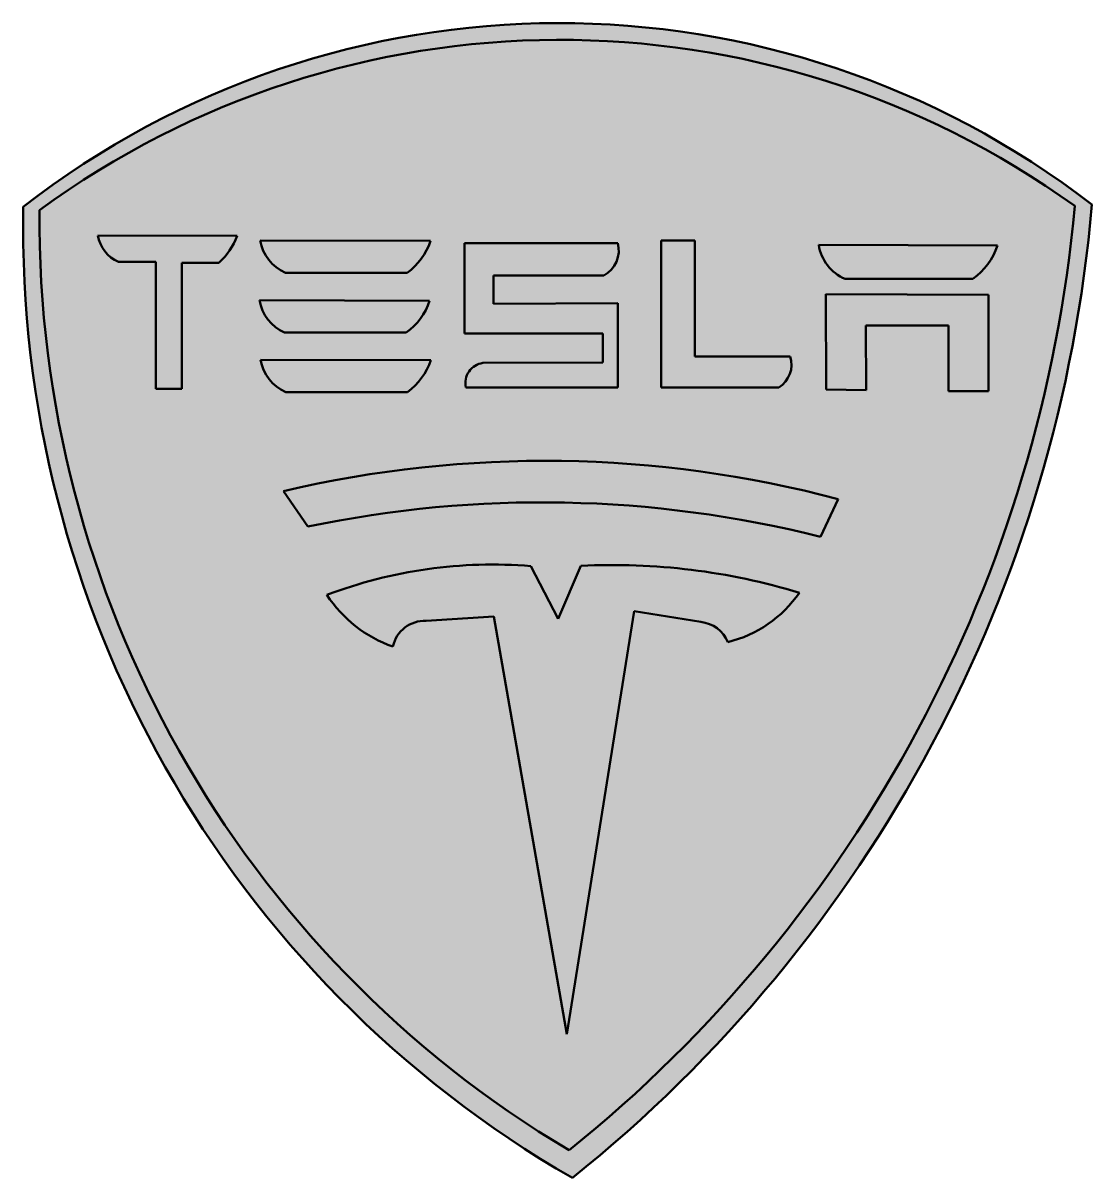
# Model space of a CAD drawing. Header units: feet. Extents: x 9 to 183943, y 42 to 62180.
# Drawn here: x 15469 to 16563, y 40394 to 41576 of the extents above; entities that cross this region are included whole.
import ezdxf

# ---------------------------------------------------------------- set-up
doc = ezdxf.new("R2010")
doc.units = ezdxf.units.FT
doc.header["$LTSCALE"] = 2.5
doc.header["$MEASUREMENT"] = 0
doc.layers.add('1', color=7, linetype='Continuous', lineweight=50)
doc.layers.add('3', color=7, linetype='Continuous', lineweight=30)

msp = doc.modelspace()

# ---------------------------------------------------------------- hatches: boundary and pattern name
at = {"layer": '3'}
h = msp.add_hatch(color=256, dxfattribs=at)
h.dxf.hatch_style = 1
h.set_gradient(color1=(255, 0, 0), color2=(255, 0, 0), tint=1, name='INVCYLINDER')
h.paths.add_polyline_path([(15468.90200811194, 41388.21135470545, 0.2729374433332353), (16031.27358129561, 40393.94906872161, 0.2051630969710988), (16563.43991810663, 41390.47522134114, 0.3415787800426835)])
h.paths.add_polyline_path([(16545.90635259751, 41389.03955310365, -0.2032469456330167), (16027.99303381471, 40422.23344463902, -0.2664551198523999), (15485.47883872487, 41384.66946555796, -0.3248988298254581)], flags=16)
h.paths.add_polyline_path([(15687.93917085337, 41358.42538508347, -0.120887539645361), (15669.30834571636, 41330.98209209217), (15631.22285258669, 41330.98209209217), (15631.22285258669, 41201.76171235598), (15604.59201486863, 41201.76171235598), (15604.59201486863, 41331.77913833059), (15566.38126219777, 41331.77913833059, -0.2545890959837688), (15545.31365455877, 41358.86950690422)], flags=0)
h.paths.add_polyline_path([(15711.60852139651, 41353.7516645007), (15885.93487043962, 41353.20882940674, -0.1586766265911737), (15862.0083423163, 41320.65049771342), (15815.45773102759, 41320.65049771342), (15784.06245809994, 41320.64002241575), (15737.35874630672, 41320.64002241575, -0.25458909597471)], flags=0)
h.paths.add_polyline_path([(15710.81803931707, 41292.51065690934), (15885.14438836113, 41291.96782181536, -0.1586766265911135), (15861.21786023781, 41259.40949012207), (15814.6672489491, 41259.40949012207), (15783.27197602145, 41259.39901482439), (15736.56826422824, 41259.39901482439, -0.2545890959787402)], flags=0)
h.paths.add_polyline_path([(15712.00335953835, 41231.66529325329), (15886.3297085828, 41231.12245815932, -0.1586766265911438), (15862.40318045948, 41198.56412646602), (15815.85256917077, 41198.56412646602), (15784.45729624311, 41198.55365116834), (15737.7535844499, 41198.55365116834, -0.254589095980398)], flags=0)
h.paths.add_polyline_path([(15920.88775933982, 41351.08534994446), (16077.79082378251, 41351.08534994446, -0.3527656223353595), (16063.49890887499, 41317.95883368764), (15950.50234458734, 41317.95883368764), (15950.50234458734, 41288.69396903329), (16077.86935752974, 41289.38663516819), (16077.86935752974, 41203.18893592844), (15922.3038209697, 41203.18893592844, -0.4449795471504653), (15939.74945906205, 41228.28276161213), (16062.56632062654, 41228.64510255144), (16062.56632062654, 41258.31122557059), (15920.88775933982, 41258.31122557059)], flags=0)
h.paths.add_polyline_path([(15735.55404013792, 41097.16055617794, -0.1230658642585847), (16303.57886074314, 41088.93105592528), (16285.2826034074, 41050.42529605686, 0.1135166616025123), (15760.21048614809, 41060.72400702867)], flags=0)
h.paths.add_polyline_path([(16156.79290356139, 41353.64120155236), (16156.79290356139, 41234.98217892085), (16254.27251555963, 41234.98217892085, -0.3515242955033867), (16242.63788196518, 41203.16295915448), (16122.31092965358, 41203.16295915448), (16122.31092965358, 41353.64120155236)], flags=0)
h.paths.add_polyline_path([(16466.66408593563, 41348.55646391143, -0.1586766265911611), (16441.53507824967, 41314.36184264642), (16392.64496503176, 41314.36184264642), (16359.67185457312, 41314.35084088994), (16310.62094645285, 41314.35084088994, -0.2545890959838797), (16283.57658814049, 41349.12658036034)], flags=0)
h.paths.add_polyline_path([(16290.97895248098, 41298.62351042441), (16457.6176534748, 41298.02201501864), (16457.6176534748, 41199.60485230137), (16416.47274374716, 41199.60485230137), (16416.47274374716, 41266.68470991052), (16332.02243555044, 41266.70035282795), (16332.29315894406, 41200.36630915313), (16291.19946715574, 41200.98092442513)], flags=0)
h = msp.add_hatch(color=256, dxfattribs=at)
h.dxf.hatch_style = 1
h.set_gradient(color1=(51, 51, 51), tint=1, name='INVCYLINDER')
h.paths.add_polyline_path([(16027.99303381471, 40422.23344463902, 0.2032469456330166), (16545.90635259751, 41389.03955310365, 0.3248988298254583), (15485.47883872487, 41384.66946555796, 0.2664551198523997)])
h.paths.add_polyline_path([(15950.84669896657, 40968.78522068672), (15881.48812567944, 40964.1508331145, 0.3732722260961254), (15847.54094470597, 40937.87946365872, -0.1644493786394849), (15779.90947263334, 40990.83221426214, -0.1120122635565157), (15988.91315478077, 41020.30032225423), (16016.89461798074, 40966.33315705094), (16039.91071138096, 41020.56890648573, -0.08661257814622253), (16263.77986319808, 40993.06701770562, -0.1843608803726949), (16190.63326896436, 40942.53191721135, 0.2728309933141269), (16162.85193316055, 40963.13694889155), (16094.52616834785, 40974.17320078851), (16025.6808631304, 40541.09532427906)], flags=16)
h.paths.add_polyline_path([(15760.21048614809, 41060.72400702867), (15735.55404013793, 41097.16055617794, -0.1230658642585847), (16303.57886074314, 41088.93105592528), (16285.2826034074, 41050.42529605686, 0.1135166616025123)], flags=16)
h.paths.add_polyline_path([(15815.85256917077, 41198.56412646602), (15784.45729624311, 41198.55365116834), (15737.7535844499, 41198.55365116834, -0.2545890959836464), (15712.00335953759, 41231.66529325329), (15886.3297085828, 41231.12245815932, -0.1586766265911437), (15862.40318045948, 41198.56412646602)], flags=16)
h.paths.add_polyline_path([(15922.3038209697, 41203.18893592844, -0.4449795471504561), (15939.74945906205, 41228.28276161213), (16062.56632062654, 41228.64510255144), (16062.56632062654, 41258.31122557059), (15920.88775933982, 41258.31122557059), (15920.88775933982, 41351.08534994446), (16077.79082378251, 41351.08534994446, -0.352765622335359), (16063.49890887499, 41317.95883368764), (15950.50234458734, 41317.95883368764), (15950.50234458734, 41288.69396903329), (16077.86935752974, 41289.38663516819), (16077.86935752974, 41203.18893592844)], flags=16)
h.paths.add_polyline_path([(15631.22285258669, 41201.76171235598), (15604.59201486863, 41201.76171235598), (15604.59201486863, 41331.77913833059), (15566.38126219777, 41331.77913833059, -0.2545890959837692), (15545.31365455877, 41358.86950690422), (15687.93917085337, 41358.42538508347, -0.1208875396453609), (15669.30834571636, 41330.98209209217), (15631.22285258669, 41330.98209209217)], flags=16)
h.paths.add_polyline_path([(15814.6672489491, 41259.40949012207), (15783.27197602145, 41259.39901482439), (15736.56826422824, 41259.39901482439, -0.2545890959836465), (15710.81803931592, 41292.51065690934), (15885.14438836113, 41291.96782181536, -0.1586766265911136), (15861.21786023781, 41259.40949012207)], flags=16)
h.paths.add_polyline_path([(16122.31092965358, 41203.16295915448), (16122.31092965358, 41353.64120155236), (16156.79290356139, 41353.64120155236), (16156.79290356139, 41234.98217892085), (16254.27251555963, 41234.98217892085, -0.3515242955033872), (16242.63788196518, 41203.16295915448)], flags=16)
h.paths.add_polyline_path([(15815.45773102759, 41320.65049771342), (15784.06245809994, 41320.64002241575), (15737.35874630672, 41320.64002241575, -0.2545890959836912), (15711.6085213944, 41353.75166450071), (15885.93487043962, 41353.20882940674, -0.1586766265911736), (15862.0083423163, 41320.65049771342)], flags=16)
h.paths.add_polyline_path([(16291.19946715574, 41200.98092442513), (16290.97895248098, 41298.62351042441), (16457.6176534748, 41298.02201501864), (16457.6176534748, 41199.60485230137), (16416.47274374716, 41199.60485230137), (16416.47274374716, 41266.68470991052), (16332.02243555044, 41266.70035282795), (16332.29315894406, 41200.36630915313)], flags=16)
h.paths.add_polyline_path([(16283.57658814049, 41349.12658036034), (16466.66408593563, 41348.55646391143, -0.1586766265911611), (16441.53507824967, 41314.36184264642), (16392.64496503176, 41314.36184264642), (16359.67185457312, 41314.35084088994), (16310.62094645285, 41314.35084088994, -0.25458909598388)], flags=16)
h = msp.add_hatch(color=256, dxfattribs=at)
h.dxf.hatch_style = 1
h.set_gradient(color1=(255, 0, 0), color2=(255, 0, 0), tint=1)
h.paths.add_polyline_path([(15545.31365455877, 41358.86950690422, 0.2545890959837689), (15566.38126219777, 41331.77913833059), (15604.59201486863, 41331.77913833059), (15604.59201486863, 41201.76171235598), (15631.22285258669, 41201.76171235598), (15631.22285258669, 41330.98209209217), (15669.30834571636, 41330.98209209217, 0.120887539645361), (15687.93917085337, 41358.42538508347)])
h.paths.add_polyline_path([(15711.6085213944, 41353.75166450071, 0.2545890959836913), (15737.35874630672, 41320.64002241575), (15784.06245809994, 41320.64002241575), (15815.45773102759, 41320.65049771342), (15862.0083423163, 41320.65049771342, 0.1586766265911738), (15885.93487043962, 41353.20882940674)])
h.paths.add_polyline_path([(15710.81803931592, 41292.51065690934, 0.2545890959836467), (15736.56826422824, 41259.39901482439), (15783.27197602145, 41259.39901482439), (15814.6672489491, 41259.40949012207), (15861.21786023781, 41259.40949012207, 0.1586766265911136), (15885.14438836113, 41291.96782181536)])
h.paths.add_polyline_path([(15712.00335953759, 41231.66529325329, 0.2545890959836467), (15737.7535844499, 41198.55365116834), (15784.45729624311, 41198.55365116834), (15815.85256917077, 41198.56412646602), (15862.40318045948, 41198.56412646602, 0.1586766265911438), (15886.3297085828, 41231.12245815932)])
h.paths.add_polyline_path([(16063.49890887499, 41317.95883368764, 0.3527656223353592), (16077.79082378251, 41351.08534994446), (15920.88775933982, 41351.08534994446), (15920.88775933982, 41258.31122557059), (16062.56632062654, 41258.31122557059), (16062.56632062654, 41228.64510255144), (15939.74945906205, 41228.28276161213, 0.4449795471504642), (15922.3038209697, 41203.18893592844), (16077.86935752974, 41203.18893592844), (16077.86935752974, 41289.38663516819), (15950.50234458734, 41288.69396903329), (15950.50234458734, 41317.95883368764)])
h.paths.add_polyline_path([(16156.79290356139, 41353.64120155236), (16122.31092965358, 41353.64120155236), (16122.31092965358, 41203.16295915448), (16242.63788196518, 41203.16295915448, 0.3515242955033867), (16254.27251555963, 41234.98217892085), (16156.79290356139, 41234.98217892085)])
h.paths.add_polyline_path([(16359.67185457312, 41314.35084088994), (16392.64496503176, 41314.36184264642), (16441.53507824967, 41314.36184264642, 0.1586766265911611), (16466.66408593563, 41348.55646391143), (16283.57658814049, 41349.12658036034, 0.2545890959838797), (16310.62094645285, 41314.35084088994)])
h.paths.add_polyline_path([(16290.97895248098, 41298.62351042441), (16291.19946715574, 41200.98092442513), (16332.29315894406, 41200.36630915313), (16332.02243555044, 41266.70035282795), (16416.47274374716, 41266.68470991052), (16416.47274374716, 41199.60485230137), (16457.6176534748, 41199.60485230137), (16457.6176534748, 41298.02201501864)])
h = msp.add_hatch(color=256, dxfattribs=at)
h.dxf.hatch_style = 1
h.set_gradient(color1=(255, 0, 0), color2=(255, 0, 0), tint=1)
edge = h.paths.add_edge_path()
edge.add_arc((16000.35775773891, 39914.09900031497), 1171.503144713537, 75.92374526752268, 101.8289557319114)
edge.add_line((15760.21048614809, 41060.72400702867), (15735.55404013792, 41097.16055617794))
edge.add_arc((16003.10196856106, 39956.61782393586), 1171.503144713542, 75.13820603975779, 103.2017163434083, ccw=False)
edge.add_line((16303.57886074314, 41088.93105592528), (16285.2826034074, 41050.42529605686))
h = msp.add_hatch(color=256, dxfattribs=at)
h.dxf.hatch_style = 1
h.set_gradient(color1=(255, 0, 0), color2=(255, 0, 0), tint=1)
edge = h.paths.add_edge_path(flags=17)
edge.add_line((16025.6808631304, 40541.09532427906), (15950.84669896657, 40968.78522068672))
h.paths.add_polyline_path([(16025.6808631304, 40541.09532427906), (15950.84669896657, 40968.78522068672)], flags=16)
edge = h.paths.add_edge_path()
edge.add_line((16025.6808631304, 40541.09532427906), (15950.84669896657, 40968.78522068672))
edge.add_line((16025.6808631304, 40541.09532427906), (15950.84669896657, 40968.78522068672))
edge.add_line((15881.48812567943, 40964.1508331145), (15950.84669896657, 40968.78522068672))
edge.add_arc((15879.65825695918, 40931.4468246156), 32.7551612945164, 86.79750116119868, 168.2441545733271)
edge.add_arc((15892.04827398341, 41064.39038190766), 134.1115759194535, 213.2631293438636, 250.5610084149648)
edge.add_arc((15949.35594156995, 40544.94401308378), 476.9993645542467, 85.24303919030277, 110.8077962294018)
edge.add_line((15988.91315478077, 41020.30032225422), (16016.89461798074, 40966.33315705094))
edge.add_line((16016.89461798074, 40966.33315705094), (16039.91071138095, 41020.56890648572))
edge.add_arc((16073.05887606287, 40365.48575407725), 655.9212890211807, 73.09605334445197, 92.89677943737085)
edge.add_arc((16161.00832192349, 41063.61754354878), 124.6569949609798, 283.7479832607273, 325.5312114591292)
edge.add_arc((16159.26725869225, 40929.27279227321), 34.05335511393218, 22.91488461255361, 83.9574841601318)
edge.add_line((16162.85193316051, 40963.13694889156), (16094.52616834785, 40974.17320078851))
edge.add_line((16094.52616834785, 40974.17320078851), (16025.6808631304, 40541.09532427906))
edge.add_line((16025.6808631304, 40541.09532427906), (15950.84669896657, 40968.78522068672))
h = msp.add_hatch(color=256, dxfattribs=at)
h.dxf.hatch_style = 1
h.set_gradient(color1=(255, 0, 0), color2=(255, 0, 0), tint=1)
h.paths.add_polyline_path([(16094.52616834785, 40974.17320078851), (16162.85193316055, 40963.13694889155, -0.2728309933141252), (16190.63326896436, 40942.53191721135, 0.1843608803726946), (16263.77986319808, 40993.06701770562, 0.08661257814622247), (16039.91071138096, 41020.56890648573), (16016.89461798074, 40966.33315705094), (15988.91315478077, 41020.30032225423, 0.1120122635565158), (15779.90947263334, 40990.83221426214, 0.1644493786394854), (15847.54094470597, 40937.87946365872, -0.373272226096126), (15881.48812567944, 40964.1508331145), (15950.84669896657, 40968.78522068672), (16025.6808631304, 40541.09532427906)])

# ---------------------------------------------------------------- linework, layer by layer
at = {"layer": '1'}
for p, q in [((15545.31365455877, 41358.86950690422), (15687.93917085338, 41358.42538508347)), ((15711.60852139441, 41353.75166450071), (15885.93487043962, 41353.20882940674)), ((15920.88775933982, 41258.31122557059), (15920.88775933982, 41351.08534994446)), ((15920.88775933982, 41351.08534994446), (16077.79082378251, 41351.08534994446)), ((16122.31092965358, 41353.64383859534), (16122.31092965358, 41203.16295915448)), ((16156.79290356139, 41353.64120155236), (16122.31092965358, 41353.64120155236)), ((16156.79290356139, 41234.98217892085), (16156.79290356139, 41353.64120155236)), ((16283.57658814049, 41349.12658036034), (16466.66408593563, 41348.55646391143)), ((15604.59201486863, 41331.77913833059), (15566.38126219776, 41331.77913833059)), ((15604.59201486863, 41331.77913833059), (15604.59201486863, 41201.76171235598)), ((15631.22285258669, 41201.76171235598), (15631.22285258669, 41330.98209209217)), ((15631.22285258669, 41330.98209209217), (15669.30834571636, 41330.98209209217)), ((15784.06245809994, 41320.64002241575), (15737.35874630674, 41320.64002241575)), ((15784.06245809994, 41320.64002241575), (15815.45773102759, 41320.65049771342)), ((15815.45773102759, 41320.65049771342), (15862.0083423163, 41320.65049771342)), ((15950.50234458734, 41288.73569008651), (15950.50234458734, 41317.95883368764)), ((15950.50234458734, 41317.95883368764), (16063.498908875, 41317.95883368764)), ((16359.67185457312, 41314.35084088994), (16310.62094645283, 41314.35084088994)), ((16359.67185457312, 41314.35084088994), (16392.64496503176, 41314.36184264642)), ((16392.64496503176, 41314.36184264642), (16441.53507824966, 41314.36184264642)), ((15710.81803931592, 41292.51065690934), (15885.14438836113, 41291.96782181536)), ((16077.86935752974, 41289.38663516819), (15950.50234458734, 41288.69396903329)), ((16077.86935752974, 41203.18893592844), (16077.86935752974, 41289.38663516819)), ((16290.97895248098, 41298.62351042441), (16457.6176534748, 41298.02201501864)), ((16291.19946715574, 41200.98092442513), (16290.97895248098, 41298.62351042441)), ((16457.6176534748, 41298.02201501864), (16457.6176534748, 41199.60485230137)), ((16416.47274374716, 41266.68470991052), (16332.02243555044, 41266.70035282795)), ((16332.02243555044, 41266.70035282795), (16332.29315894406, 41200.36630915313)), ((16416.47274374716, 41199.60485230137), (16416.47274374716, 41266.68470991052)), ((15783.27197602145, 41259.39901482439), (15736.56826422825, 41259.39901482439)), ((15783.27197602145, 41259.39901482439), (15814.6672489491, 41259.40949012207)), ((15814.6672489491, 41259.40949012207), (15861.21786023781, 41259.40949012207)), ((16062.56632062654, 41258.31122557059), (15920.88775933982, 41258.31122557059)), ((16062.56632062654, 41258.31122557059), (16062.56632062654, 41228.64510255144)), ((15712.00335953759, 41231.66529325329), (15886.3297085828, 41231.12245815932)), ((16062.56632062654, 41228.64510255144), (15939.74945906205, 41228.28276161213)), ((16254.27251555963, 41234.98217892085), (16156.79290356139, 41234.98217892085)), ((15604.59201486863, 41201.76171235598), (15631.22285258669, 41201.76171235598)), ((15784.45729624311, 41198.55365116834), (15737.75358444991, 41198.55365116834)), ((15784.45729624311, 41198.55365116834), (15815.85256917077, 41198.56412646602)), ((15815.85256917077, 41198.56412646602), (15862.40318045947, 41198.56412646602)), ((16077.86935752974, 41203.18893592844), (15922.3038209697, 41203.18893592844)), ((16122.31092965358, 41203.16295915448), (16242.63788196516, 41203.16295915448)), ((16332.29315894406, 41200.36630915313), (16291.19946715574, 41200.98092442513)), ((16457.6176534748, 41199.60485230137), (16416.47274374716, 41199.60485230137)), ((15735.55404013792, 41097.16055617794), (15760.21048614809, 41060.72400702867)), ((16303.57886074314, 41088.93105592528), (16285.2826034074, 41050.42529605686)), ((15988.91315478077, 41020.30032225422), (16016.89461798074, 40966.33315705094)), ((16016.89461798074, 40966.33315705094), (16039.91071138095, 41020.56890648572)), ((15881.48812567943, 40964.1508331145), (15950.84669896657, 40968.78522068672)), ((16025.6808631304, 40541.09532427906), (15950.84669896657, 40968.78522068672)), ((16094.52616834785, 40974.17320078851), (16025.6808631304, 40541.09532427906)), ((16162.85193316051, 40963.13694889156), (16094.52616834785, 40974.17320078851))]:
    msp.add_line(p, q, dxfattribs=at)
for centre, radius, start, end in [((16017.63455489717, 40681.72355842657), 894.5571050482996, 52.40034990024913, 127.8366630309946), ((16018.70028915279, 40657.01994687692), 902.1080518614216, 54.23828091814826, 126.2339553296303), ((16592.95022584007, 41367.8174651099), 1124.233208240455, 178.9605823005928, 240.0258875990677), ((16595.62455505034, 41376.32339037083), 1110.177088777648, 179.5692584615049, 239.2496606175035), ((15146.87351421805, 41516.36974968066), 1404.81524117032, 308.8448603209608, 354.7996655482551), ((15134.15965044509, 41513.38434174002), 1434.555239579107, 308.7086392399868, 355.0850145590998), ((15580.725281377, 41364.67128027969), 35.88375521338297, 189.3045650033989, 246.4383411127552), ((15622.69937941336, 41382.6699303266), 69.59905431241084, 312.0422295340297, 339.6138236754444), ((15754.89095624444, 41360.84297604726), 43.85950143352935, 189.3045650033989, 246.4383411127552), ((15823.96649559139, 41373.67751356711), 65.26137075320999, 305.6558464654145, 341.7211689476815), ((16050.09004749012, 41343.39014541708), 28.74976834548165, 297.8007964524948, 15.52515644607255), ((16329.03427562477, 41356.57428114831), 46.06375580047853, 189.3045650033989, 246.4383411127552), ((16401.5813560125, 41370.05384618672), 68.54122247915507, 305.6558464654145, 341.7211689476815), ((15754.10047416595, 41299.60196845591), 43.85950143352935, 189.3045650033989, 246.4383411127552), ((15823.1760135129, 41312.43650597575), 65.26137075320999, 305.6558464654145, 341.7211689476815), ((15755.28579438762, 41238.75660479986), 43.85950143352935, 189.3045650033989, 246.4383411127552), ((15824.36133373457, 41251.5911423197), 65.26137075320999, 305.6558464654145, 341.7211689476815), ((15942.33338307568, 41207.8752160429), 20.57047834806886, 97.216169809797, 193.168513168536), ((16228.62204608635, 41226.32452135149), 27.0721557839011, 301.1795349289836, 18.65079029495686), ((16003.10196856106, 39956.61782393586), 1171.503144713542, 75.1382060397578, 103.2017163434083), ((16000.35775773891, 39914.09900031497), 1171.503144713537, 75.92374526752268, 101.8289557319114), ((15949.35594156995, 40544.94401308378), 476.9993645542467, 85.24303919030277, 110.8077962294018), ((16073.05887606287, 40365.48575407725), 655.9212890211807, 73.09605334445197, 92.89677943737085), ((16161.00832192349, 41063.61754354878), 124.6569949609798, 283.7479832607273, 325.5312114591292), ((15892.04827398341, 41064.39038190766), 134.1115759194535, 213.2631293438636, 250.5610084149648), ((15879.65825695918, 40931.4468246156), 32.7551612945164, 86.79750116119868, 168.2441545733271), ((16159.26725869225, 40929.27279227321), 34.05335511393218, 22.91488461255361, 83.9574841601318)]:
    msp.add_arc(centre, radius, start, end, dxfattribs=at)

doc.saveas('drawing.dxf')
